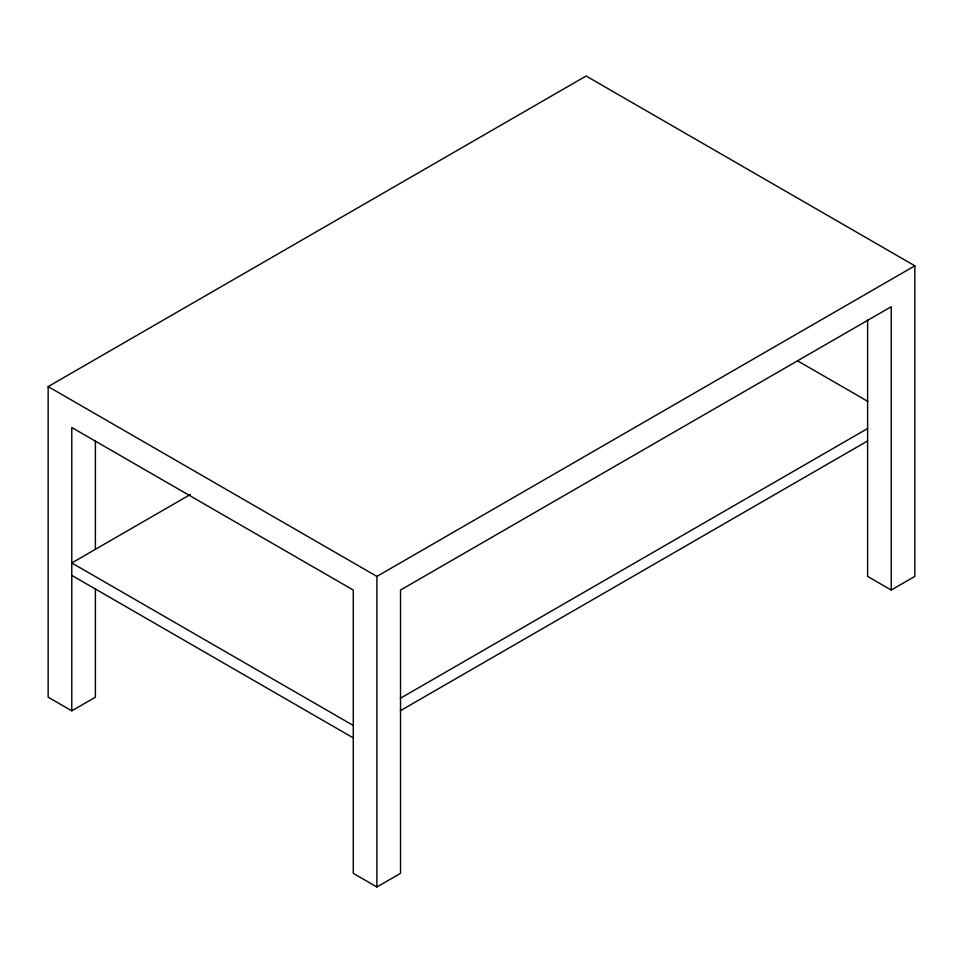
<?xml version="1.0" encoding="UTF-8"?>
<svg xmlns="http://www.w3.org/2000/svg" width="963" height="963" viewBox="0 0 963 963"><rect width="100%" height="100%" fill="white"/><g stroke="black" fill="none" stroke-linecap="round" stroke-linejoin="round"><path stroke-width="1.44" d="M95.397 588.537L95.397 697.188L71.78 710.826L48.15 697.188L48.15 386.596L586.106 76.017L914.85 265.812L914.85 576.404L891.22 590.042L867.603 576.404L867.603 319.885M190.409 494.464L71.78 562.958L353.277 725.476M48.15 386.596L376.894 576.404L914.85 265.812M400.331 698.319L867.603 428.535M400.331 710.742L867.603 440.958M71.78 710.826L71.78 427.512L353.277 590.042L353.277 873.345L376.894 886.983L400.524 873.345L400.524 590.042L891.22 306.728L891.22 590.042M797.821 360.969L867.88 401.415M71.78 575.38L353.277 737.899M376.894 576.404L376.894 886.983M95.397 440.669L95.397 549.319"/></g></svg>
